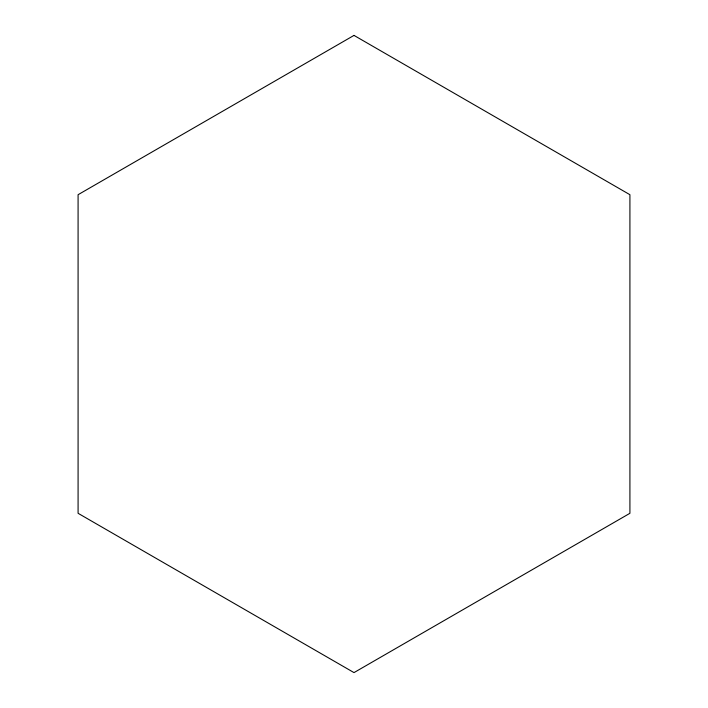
<?xml version="1.0" encoding="UTF-8"?>
<svg xmlns="http://www.w3.org/2000/svg" width="708" height="708" viewBox="0 0 708 708"><rect width="100%" height="100%" fill="white"/><g stroke="black" fill="none" stroke-linecap="round" stroke-linejoin="round"><path stroke-width="1.06" d="M354 35.4L78.084 194.7L78.084 513.3L354 672.6L629.916 513.3L629.916 194.7L354 35.4"/></g></svg>
